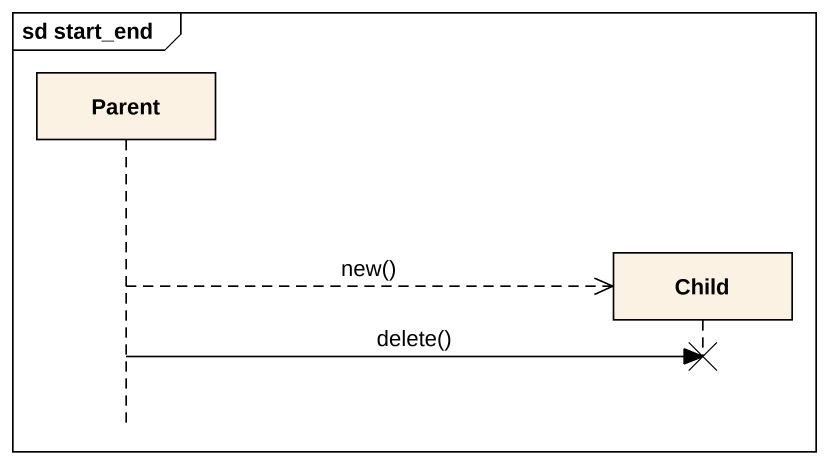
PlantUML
@startuml
mainframe sd start_end
hide footbox
participant Parent
participant Child

Parent -->> Child ** : new()
Parent -> Child !! : delete()
@enduml
